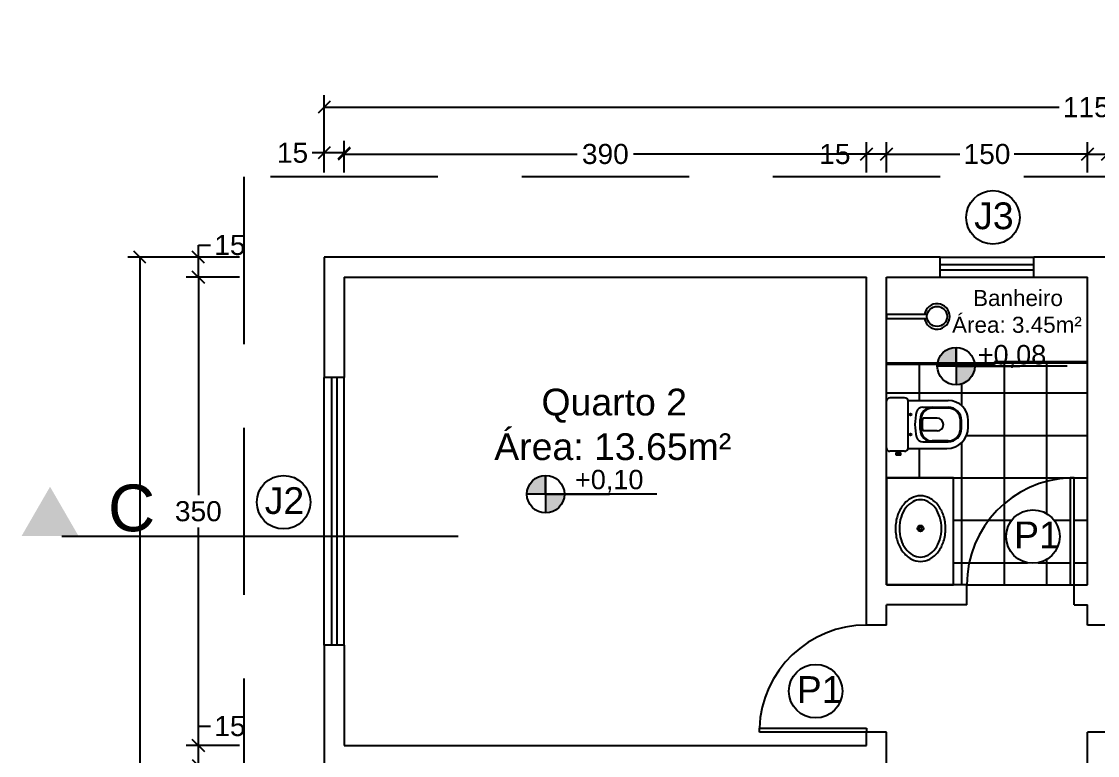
# Model space of a CAD drawing. Header units: millimetres. Extents: x -1.1 to 45.3, y 0 to 40.3.
# Drawn here: x -1.14 to 14.93, y 29.29 to 40.27 of the extents above; entities that cross this region are included whole.
import ezdxf

# ---------------------------------------------------------------- set-up
doc = ezdxf.new("R2010")
doc.units = ezdxf.units.MM
for name, pattern in [('ACAD_ISO03W100', [30, 12, -18]), ('ACAD_ISO05W100', [33, 24, -3, 0, -3, 0, -3]), ('DASHED', [0.75, 0.5, -0.25])]:
    doc.linetypes.add(name, pattern=pattern)
doc.layers.get('DEFPOINTS').update_dxf_attribs({"color": 140})
for name, color, linetype in [('hachura', 8, 'Continuous'), ('Linha estreita', 1, 'Continuous'), ('Linha grossa', 5, 'Continuous'), ('Linha média', 7, 'Continuous'), ('Linha tracejada', 2, 'ACAD_ISO03W100'), ('Linha traço_ponto', 3, 'ACAD_ISO05W100'), ('LinhaMedia', 1, 'Continuous'), ('LinhaTracejada', 6, 'ACAD_ISO03W100')]:
    doc.layers.add(name, color=color, linetype=linetype)
doc.styles.get("Standard").update_dxf_attribs({"font": 'arial.ttf'})
doc.dimstyles.get("Standard").update_dxf_attribs({"dimtxt": 0.3, "dimasz": 0.18, "dimexe": 0.18, "dimexo": 0.0625, "dimgap": 0.09, "dimtad": 0, "dimtih": 1, "dimtoh": 1, "dimdec": 4, "dimzin": 0, "dimdsep": 46, "dimtxsty": 'Standard', "dimblk": 'OBLIQUE', "dimcen": 0.09, "dimadec": 0, "dimazin": 0, "dimtfac": 1, "dimtdec": 4, "dimtofl": 0, "dimtmove": 0, "dimatfit": 3, "dimfxl": 1, "dimtolj": 1, "dimtzin": 0, "dimarcsym": 0})

# ---------------------------------------------------------------- blocks, each defined once
blk = doc.blocks.new('_Oblique')
at = {"color": 0, "linetype": 'ByBlock', "lineweight": -2}
blk.add_line((-0.5, -0.5), (0.5, 0.5), dxfattribs=at)
blk = doc.blocks.new('*D58')
at = {"layer": 'DEFPOINTS', "color": 0, "ltscale": 5, "transparency": 16777216}
for p in [(2.179, 36.744), (0.625, 20.744), (2.179, 20.744)]:
    blk.add_point(p, dxfattribs=at)
at = {"layer": 'LinhaMedia', "color": 0, "lineweight": -2, "ltscale": 5, "transparency": 16777216}
for p, q in [((2.117, 36.744), (0.445, 36.744)), ((0.625, 36.744), (0.625, 28.988)), ((0.625, 20.744), (0.625, 28.501)), ((2.117, 20.744), (0.445, 20.744))]:
    blk.add_line(p, q, dxfattribs=at)
at = {"layer": 'LinhaMedia', "color": 0, "lineweight": -2, "ltscale": 5, "transparency": 16777216, "xscale": 0.18, "yscale": 0.18, "zscale": 0.18}
for p, rotation in [((0.625, 36.744), 90), ((0.625, 20.744), 270)]:
    blk.add_blockref('_Oblique', p, dxfattribs=dict(at, rotation=rotation))
at = {"layer": 'LinhaMedia', "color": 0, "ltscale": 5, "transparency": 16777216, "insert": (0.625, 28.744), "char_height": 0.3, "attachment_point": 5}
blk.add_mtext('\\A1;800', dxfattribs=at)
blk = doc.blocks.new('Cub01')
at = {"layer": 'Linha estreita'}
blk.add_lwpolyline([(-24.5, -18.69, 0.124977), (-22.75, -25.57, 0.105809), (-17.32, -31.91, 0.086634), (-9.65, -35.9, 0.076682), (0, -37.39, 0.076682), (9.65, -35.9, 0.086634), (17.32, -31.91, 0.105809), (22.75, -25.57, 0.124977), (24.5, -18.69, 0.124977), (22.75, -11.82, 0.105809), (17.32, -5.48, 0.086634), (9.65, -1.49, 0.076682), (0, 0, 0.076682), (-9.65, -1.49, 0.086634), (-17.32, -5.48, 0.105809), (-22.75, -11.82, 0.124977)], format="xyb", close=True, dxfattribs=at)
at = {"layer": 'Linha estreita', "color": 1}
blk.add_lwpolyline([(0.14, -2.86, 0.074123), (-8.31, -4.12, 0.084852), (-14.99, -7.48, 0.106323), (-19.75, -12.85, 0.128843), (-21.26, -18.61, 0.128843), (-19.75, -24.37, 0.106323), (-14.99, -29.75, 0.084852), (-8.31, -33.1, 0.074123), (0.14, -34.36, 0.074123), (8.58, -33.1, 0.084852), (15.26, -29.75, 0.106323), (20.02, -24.37, 0.128843), (21.53, -18.61, 0.128843), (20.02, -12.85, 0.106323), (15.26, -7.48, 0.084852), (8.58, -4.12, 0.074123)], format="xyb", close=True, dxfattribs=at)
for radius in [2.25, 1.06]:
    blk.add_circle((0.14, -18.69), radius, dxfattribs=at)
blk = doc.blocks.new('Vog13')
at = {"layer": 'Linha estreita'}
for p, q in [((-20, -15), (-20, -4)), ((-17.5, -1.5), (17.5, -1.5)), ((20, -15), (20, -4)), ((-23, -8.75), (-21.5, -8.75)), ((-23, -12.25), (-23, -8.75)), ((-23, -12.25), (-21.5, -12.25)), ((-21.5, -12.25), (-21.5, -8.75)), ((-21.5, -9), (-20, -9)), ((-21.5, -12), (-20, -12)), ((-18, -17.45), (-18, -46.5)), ((-17.5, -17.5), (17.5, -17.5)), ((18, -17.45), (18, -47.5)), ((-2, -62.5), (3, -62.5))]:
    blk.add_line(p, q, dxfattribs=at)
at = {"layer": 'Linha estreita', "color": 1}
for p, q in [((-13, -28.63), (-13, -35.9)), ((-4.8, -39.2), (-4.8, -28.61)), ((-3.8, -26.7), (3.8, -26.7)), ((-3.75, -27.1), (3.75, -27.1)), ((4.8, -39.2), (4.8, -28.61)), ((13, -28.63), (13, -35.9)), ((-13, -35.9), (-13, -47.5)), ((-12.25, -47.6), (-12.25, -35.6)), ((12.25, -47.6), (12.25, -35.6)), ((13, -35.9), (13, -47.5)), ((-3.25, -56.6), (3.25, -56.6)), ((-3, -57.5), (3, -57.5))]:
    blk.add_line(p, q, dxfattribs=at)
for centre in [(-7.5, -19.4), (7.5, -19.4)]:
    blk.add_circle(centre, 0.75, dxfattribs=at)
at = {"layer": 'Linha estreita'}
for centre, radius, start, end in [((-17.5, -4), 2.5, 90, 180), ((17.5, -4), 2.5, 0, 90), ((-17.5, -15), 2.5, 180, 270), ((17.5, -15), 2.5, 270, 0), ((-2, -46.5), 16, 180, 270), ((3, -47.5), 15, 270, 0)]:
    blk.add_arc(centre, radius, start, end, dxfattribs=at)
at = {"layer": 'Linha estreita', "color": 1}
for centre, radius, start, end in [((-7.81, -28.67), 5.19, 109.37837, 179.5279), ((5.57, -107.06), 84.64, 93.7724, 100.27879), ((-5.57, -107.06), 84.64, 79.72121, 86.2276), ((7.81, -28.67), 5.19, 0.4721, 70.62163), ((-3.8, -35.9), 9.2, 90, 180), ((-3.75, -35.6), 8.5, 90, 180), ((-0.88, -40.32), 12.35, 85.90745, 108.49787), ((0.88, -40.32), 12.35, 71.50213, 94.09255), ((3.75, -35.6), 8.5, 0, 90), ((3.8, -35.9), 9.2, 0, 90), ((0, -39.2), 4.8, 180, 0), ((-3, -47.5), 10, 180, 270), ((-3.25, -47.6), 9, 180, 270), ((3, -47.5), 10, 270, 0), ((3.25, -47.6), 9, 270, 0)]:
    blk.add_arc(centre, radius, start, end, dxfattribs=at)
blk = doc.blocks.new('CHUV-1')
at = {"layer": 'Linha estreita'}
for p, q in [((0.3033, 0.015), (0, 0.015)), ((0, 0.015), (0, -0.015)), ((0, -0.015), (0.3033, -0.015))]:
    blk.add_line(p, q, dxfattribs=at)
blk.add_circle((0.3768, 0), 0.075, dxfattribs=at)
blk.add_arc((0.3768, 0), 0.095, 189.08472, 170.91528, dxfattribs=at)
blk = doc.blocks.new('*D78')
at = {"layer": 'DEFPOINTS', "color": 0, "ltscale": 5, "transparency": 16777216}
for p in [(2.179, 36.744), (1.5, 36.444), (2.179, 36.444)]:
    blk.add_point(p, dxfattribs=at)
at = {"layer": 'LinhaMedia', "color": 0, "lineweight": -2, "ltscale": 5, "transparency": 16777216}
for p, q in [((1.5, 36.744), (1.5, 36.924)), ((1.5, 36.924), (1.68, 36.924)), ((2.117, 36.744), (1.32, 36.744)), ((1.5, 36.444), (1.5, 36.744)), ((2.117, 36.444), (1.32, 36.444))]:
    blk.add_line(p, q, dxfattribs=at)
at = {"layer": 'LinhaMedia', "color": 0, "lineweight": -2, "ltscale": 5, "transparency": 16777216, "xscale": 0.18, "yscale": 0.18, "zscale": 0.18}
for p, rotation in [((1.5, 36.744), 90), ((1.5, 36.444), 270)]:
    blk.add_blockref('_Oblique', p, dxfattribs=dict(at, rotation=rotation))
at = {"layer": 'LinhaMedia', "color": 0, "ltscale": 5, "transparency": 16777216, "insert": (1.972, 36.924), "char_height": 0.3, "attachment_point": 5}
blk.add_mtext('\\A1;15', dxfattribs=at)
blk = doc.blocks.new('*D59')
at = {"layer": 'DEFPOINTS', "color": 0, "ltscale": 5, "transparency": 16777216}
for p in [(2.179, 36.444), (1.5, 29.444), (2.179, 29.444)]:
    blk.add_point(p, dxfattribs=at)
at = {"layer": 'LinhaMedia', "color": 0, "lineweight": -2, "ltscale": 5, "transparency": 16777216}
for p, q in [((2.117, 36.444), (1.32, 36.444)), ((1.5, 36.444), (1.5, 33.188)), ((1.5, 29.444), (1.5, 32.701)), ((2.117, 29.444), (1.32, 29.444))]:
    blk.add_line(p, q, dxfattribs=at)
at = {"layer": 'LinhaMedia', "color": 0, "lineweight": -2, "ltscale": 5, "transparency": 16777216, "xscale": 0.18, "yscale": 0.18, "zscale": 0.18}
for p, rotation in [((1.5, 36.444), 90), ((1.5, 29.444), 270)]:
    blk.add_blockref('_Oblique', p, dxfattribs=dict(at, rotation=rotation))
at = {"layer": 'LinhaMedia', "color": 0, "ltscale": 5, "transparency": 16777216, "insert": (1.5, 32.944), "char_height": 0.3, "attachment_point": 5}
blk.add_mtext('\\A1;350', dxfattribs=at)
blk = doc.blocks.new('*D79')
at = {"layer": 'DEFPOINTS', "color": 0, "ltscale": 5, "transparency": 16777216}
for p in [(2.179, 29.444), (1.5, 29.144), (2.179, 29.144)]:
    blk.add_point(p, dxfattribs=at)
at = {"layer": 'Linha estreita', "color": 0, "lineweight": -2, "ltscale": 5, "transparency": 16777216}
for p, q in [((1.5, 29.444), (1.5, 29.733)), ((1.5, 29.733), (1.68, 29.733)), ((2.117, 29.444), (1.32, 29.444)), ((1.5, 29.144), (1.5, 29.444)), ((2.117, 29.144), (1.32, 29.144))]:
    blk.add_line(p, q, dxfattribs=at)
at = {"layer": 'Linha estreita', "color": 0, "lineweight": -2, "ltscale": 5, "transparency": 16777216, "xscale": 0.18, "yscale": 0.18, "zscale": 0.18}
for p, rotation in [((1.5, 29.444), 90), ((1.5, 29.144), 270)]:
    blk.add_blockref('_Oblique', p, dxfattribs=dict(at, rotation=rotation))
at = {"layer": 'Linha estreita', "color": 0, "ltscale": 5, "transparency": 16777216, "insert": (1.972, 29.733), "char_height": 0.3, "attachment_point": 5}
blk.add_mtext('\\A1;15', dxfattribs=at)
blk = doc.blocks.new('*D62')
at = {"layer": 'DEFPOINTS', "color": 0, "ltscale": 5, "transparency": 16777216}
for p in [(3.679, 38.303), (3.379, 37.944), (3.679, 37.944)]:
    blk.add_point(p, dxfattribs=at)
at = {"layer": 'LinhaMedia', "color": 0, "lineweight": -2, "ltscale": 5, "transparency": 16777216}
for p, q in [((3.379, 38.007), (3.379, 38.483)), ((3.679, 38.007), (3.679, 38.483)), ((3.379, 38.303), (3.199, 38.303)), ((3.679, 38.303), (3.379, 38.303))]:
    blk.add_line(p, q, dxfattribs=at)
at = {"layer": 'LinhaMedia', "color": 0, "lineweight": -2, "ltscale": 5, "transparency": 16777216, "xscale": 0.18, "yscale": 0.18, "zscale": 0.18, "rotation": 180}
blk.add_blockref('_Oblique', (3.379, 38.303), dxfattribs=at)
at = {"layer": 'LinhaMedia', "color": 0, "lineweight": -2, "ltscale": 5, "transparency": 16777216, "xscale": 0.18, "yscale": 0.18, "zscale": 0.18}
blk.add_blockref('_Oblique', (3.679, 38.303), dxfattribs=at)
at = {"layer": 'LinhaMedia', "color": 0, "ltscale": 5, "transparency": 16777216, "insert": (2.907, 38.303), "char_height": 0.3, "attachment_point": 5}
blk.add_mtext('\\A1;15', dxfattribs=at)
blk = doc.blocks.new('*D63')
at = {"layer": 'DEFPOINTS', "color": 0, "ltscale": 5, "transparency": 16777216}
for p in [(11.479, 38.284), (3.679, 37.944), (11.479, 37.944)]:
    blk.add_point(p, dxfattribs=at)
at = {"layer": 'LinhaMedia', "color": 0, "lineweight": -2, "ltscale": 5, "transparency": 16777216}
for p, q in [((3.679, 38.007), (3.679, 38.464)), ((11.479, 38.007), (11.479, 38.464)), ((3.679, 38.284), (7.159, 38.284)), ((11.479, 38.284), (8, 38.284))]:
    blk.add_line(p, q, dxfattribs=at)
at = {"layer": 'LinhaMedia', "color": 0, "lineweight": -2, "ltscale": 5, "transparency": 16777216, "xscale": 0.18, "yscale": 0.18, "zscale": 0.18, "rotation": 180}
blk.add_blockref('_Oblique', (3.679, 38.284), dxfattribs=at)
at = {"layer": 'LinhaMedia', "color": 0, "lineweight": -2, "ltscale": 5, "transparency": 16777216, "xscale": 0.18, "yscale": 0.18, "zscale": 0.18}
blk.add_blockref('_Oblique', (11.479, 38.284), dxfattribs=at)
at = {"layer": 'LinhaMedia', "color": 0, "ltscale": 5, "transparency": 16777216, "insert": (7.579, 38.284), "char_height": 0.3, "attachment_point": 5}
blk.add_mtext('\\A1;390', dxfattribs=at)
blk = doc.blocks.new('*D64')
at = {"layer": 'DEFPOINTS', "color": 0, "ltscale": 5, "transparency": 16777216}
for p in [(11.479, 38.284), (11.479, 37.944), (11.779, 37.944)]:
    blk.add_point(p, dxfattribs=at)
at = {"layer": 'LinhaMedia', "color": 0, "lineweight": -2, "ltscale": 5, "transparency": 16777216}
for p, q in [((11.479, 38.007), (11.479, 38.464)), ((11.779, 38.007), (11.779, 38.464)), ((11.479, 38.284), (11.299, 38.284)), ((11.779, 38.284), (11.479, 38.284))]:
    blk.add_line(p, q, dxfattribs=at)
at = {"layer": 'LinhaMedia', "color": 0, "lineweight": -2, "ltscale": 5, "transparency": 16777216, "xscale": 0.18, "yscale": 0.18, "zscale": 0.18, "rotation": 180}
blk.add_blockref('_Oblique', (11.479, 38.284), dxfattribs=at)
at = {"layer": 'LinhaMedia', "color": 0, "lineweight": -2, "ltscale": 5, "transparency": 16777216, "xscale": 0.18, "yscale": 0.18, "zscale": 0.18}
blk.add_blockref('_Oblique', (11.779, 38.284), dxfattribs=at)
at = {"layer": 'LinhaMedia', "color": 0, "ltscale": 5, "transparency": 16777216, "insert": (11.007, 38.284), "char_height": 0.3, "attachment_point": 5}
blk.add_mtext('\\A1;15', dxfattribs=at)
blk = doc.blocks.new('*D65')
at = {"layer": 'DEFPOINTS', "color": 0, "ltscale": 5, "transparency": 16777216}
for p in [(11.779, 38.284), (11.779, 37.944), (14.779, 37.944)]:
    blk.add_point(p, dxfattribs=at)
at = {"layer": 'LinhaMedia', "color": 0, "lineweight": -2, "ltscale": 5, "transparency": 16777216}
for p, q in [((11.779, 38.007), (11.779, 38.464)), ((14.779, 38.007), (14.779, 38.464)), ((11.779, 38.284), (12.873, 38.284)), ((14.779, 38.284), (13.686, 38.284))]:
    blk.add_line(p, q, dxfattribs=at)
at = {"layer": 'LinhaMedia', "color": 0, "lineweight": -2, "ltscale": 5, "transparency": 16777216, "xscale": 0.18, "yscale": 0.18, "zscale": 0.18, "rotation": 180}
blk.add_blockref('_Oblique', (11.779, 38.284), dxfattribs=at)
at = {"layer": 'LinhaMedia', "color": 0, "lineweight": -2, "ltscale": 5, "transparency": 16777216, "xscale": 0.18, "yscale": 0.18, "zscale": 0.18}
blk.add_blockref('_Oblique', (14.779, 38.284), dxfattribs=at)
at = {"layer": 'LinhaMedia', "color": 0, "ltscale": 5, "transparency": 16777216, "insert": (13.279, 38.284), "char_height": 0.3, "attachment_point": 5}
blk.add_mtext('\\A1;150', dxfattribs=at)
blk = doc.blocks.new('*D66')
at = {"layer": 'DEFPOINTS', "color": 0, "ltscale": 5, "transparency": 16777216}
for p in [(14.779, 38.284), (14.779, 37.944), (15.079, 37.944)]:
    blk.add_point(p, dxfattribs=at)
at = {"layer": 'LinhaMedia', "color": 0, "lineweight": -2, "ltscale": 5, "transparency": 16777216}
for p, q in [((14.779, 38.007), (14.779, 38.464)), ((15.079, 38.007), (15.079, 38.464)), ((14.779, 38.284), (15.079, 38.284)), ((15.079, 38.284), (15.259, 38.284))]:
    blk.add_line(p, q, dxfattribs=at)
at = {"layer": 'LinhaMedia', "color": 0, "lineweight": -2, "ltscale": 5, "transparency": 16777216, "xscale": 0.18, "yscale": 0.18, "zscale": 0.18, "rotation": 180}
blk.add_blockref('_Oblique', (14.779, 38.284), dxfattribs=at)
at = {"layer": 'LinhaMedia', "color": 0, "lineweight": -2, "ltscale": 5, "transparency": 16777216, "xscale": 0.18, "yscale": 0.18, "zscale": 0.18}
blk.add_blockref('_Oblique', (15.079, 38.284), dxfattribs=at)
at = {"layer": 'LinhaMedia', "color": 0, "ltscale": 5, "transparency": 16777216, "insert": (15.551, 38.284), "char_height": 0.3, "attachment_point": 5}
blk.add_mtext('\\A1;15', dxfattribs=at)
blk = doc.blocks.new('*D71')
at = {"layer": 'DEFPOINTS', "color": 0, "ltscale": 5, "transparency": 16777216}
for p in [(26.379, 38.984), (3.379, 37.944), (26.379, 37.944)]:
    blk.add_point(p, dxfattribs=at)
at = {"layer": 'LinhaMedia', "color": 0, "lineweight": -2, "ltscale": 5, "transparency": 16777216}
for p, q in [((3.379, 38.007), (3.379, 39.164)), ((26.379, 38.007), (26.379, 39.164)), ((3.379, 38.984), (14.356, 38.984)), ((26.379, 38.984), (15.403, 38.984))]:
    blk.add_line(p, q, dxfattribs=at)
at = {"layer": 'LinhaMedia', "color": 0, "lineweight": -2, "ltscale": 5, "transparency": 16777216, "xscale": 0.18, "yscale": 0.18, "zscale": 0.18, "rotation": 180}
blk.add_blockref('_Oblique', (3.379, 38.984), dxfattribs=at)
at = {"layer": 'LinhaMedia', "color": 0, "lineweight": -2, "ltscale": 5, "transparency": 16777216, "xscale": 0.18, "yscale": 0.18, "zscale": 0.18}
blk.add_blockref('_Oblique', (26.379, 38.984), dxfattribs=at)
at = {"layer": 'LinhaMedia', "color": 0, "ltscale": 5, "transparency": 16777216, "insert": (14.879, 38.984), "char_height": 0.3, "attachment_point": 5}
blk.add_mtext('\\A1;1150', dxfattribs=at)

msp = doc.modelspace()

# ---------------------------------------------------------------- hatches: boundary and pattern name
h = msp.add_hatch(color=256)
h.dxf.hatch_style = 1
h.paths.add_polyline_path([(12.53676, 35.11494), (12.81673, 35.11494), (12.81673, 35.39492, 0.41421356)])
h.paths.add_polyline_path([(12.81673, 34.83497, 0.41421356), (13.09671, 35.11494), (12.81673, 35.11494)])
h = msp.add_hatch(color=256)
h.dxf.hatch_style = 1
h.paths.add_polyline_path([(6.40725, 33.2009), (6.68722, 33.2009), (6.68722, 33.48087, 0.41421356)])
h.paths.add_polyline_path([(6.68722, 32.92093, 0.41421356), (6.9672, 33.2009), (6.68722, 33.2009)])
at = {"layer": 'hachura'}
h = msp.add_hatch(dxfattribs=at)
h.set_pattern_fill('NET', color=256, scale=0.2)
h.set_pattern_definition([(0, (3.37937, 20.7444), (0, 0.635), []), (90, (3.37937, 20.7444), (-0.635, 4e-17), [])])
h.paths.add_polyline_path([(12.99937, 34.20165, -0.41421356), (12.67937, 33.88165), (12.09836, 33.88165, -0.35639396), (12.04937, 33.84165), (11.98937, 33.84165), (11.98937, 33.81165), (11.99437, 33.81165), (11.99437, 33.78165), (11.92437, 33.78165), (11.92437, 33.81165), (11.92937, 33.81165), (11.92937, 33.84165), (11.82937, 33.84165, -0.41421356), (11.77937, 33.89165), (11.77937, 33.44439), (12.77937, 33.44439), (12.77937, 31.84439), (12.97937, 31.84439, -0.40306533), (14.51937, 33.44439), (14.57937, 33.44439), (14.57937, 31.84439), (14.77937, 31.84439), (14.77937, 35.15739), (13.3919, 35.15739), (13.3919, 35.13739), (13.09581, 35.13739, -0.02007164), (13.09671, 35.11494, -1), (12.53676, 35.11494, -0.02007164), (12.53766, 35.13739), (11.77937, 35.13739), (11.77937, 34.59165, -0.41421356), (11.82937, 34.64165), (12.04937, 34.64165, -0.35639396), (12.09836, 34.60165), (12.69937, 34.60165, -0.41421356), (12.99937, 34.30165)])
h.paths.add_polyline_path([(12.97937, 31.84439), (14.51937, 31.84439), (14.51937, 33.44439, 0.40306533)], flags=17)
h.paths.add_polyline_path([(13.56529, 32.56694, -1), (14.36529, 32.56694, -1)], flags=16)
h.paths.add_polyline_path([(5.27937, 28.88439), (3.67937, 28.88439), (3.67937, 27.34439, 0.40306533)])
h.paths.add_polyline_path([(3.93336, 28.37444, -1), (4.73336, 28.37444, -1)], flags=16)
h.paths.add_polyline_path([(13.04611, 34.98231), (14.21391, 34.98231), (14.21391, 35.57874), (13.04611, 35.57874)], flags=9)
h.paths.add_polyline_path([(13.54054, 32.17107), (14.42403, 32.17107), (14.42403, 32.99535), (13.54054, 32.99535)], flags=24)
h.paths.add_polyline_path([(3.90862, 27.97857), (4.79211, 27.97857), (4.79211, 28.80285), (3.90862, 28.80285)], flags=24)
at = {"layer": 'Linha tracejada'}
h = msp.add_hatch(color=3, dxfattribs=at)
h.dxf.hatch_style = 1
h.paths.add_polyline_path([(30.37128, 33.31198), (29.94512, 32.57384), (30.79744, 32.57384)])
h.paths.add_polyline_path([(17.96493, 40.26634), (17.96493, 39.41401), (18.70307, 39.84018)])
h.paths.add_polyline_path([(-0.71473, 33.31198), (-1.14089, 32.57384), (-0.28856, 32.57384)])
h.paths.add_polyline_path([(18.70307, 17.07388), (17.96493, 17.50004), (17.96493, 16.64772)])

# ---------------------------------------------------------------- linework, layer by layer
for p, q in [((12.81673, 35.39492), (12.81673, 34.83497)), ((12.81673, 35.11494), (12.81673, 35.39492)), ((14.47565, 35.11494), (12.53676, 35.11494)), ((12.81673, 35.11494), (13.77201, 35.11494)), ((6.68722, 33.2009), (6.68722, 33.48087)), ((6.68722, 33.48087), (6.68722, 32.92093)), ((8.34614, 33.2009), (6.40725, 33.2009)), ((6.68722, 33.2009), (7.6425, 33.2009))]:
    msp.add_line(p, q)
for centre, radius in [((13.3684, 37.33765), 0.4), ((12.81673, 35.11494), 0.27997), ((2.77312, 33.08051), 0.4), ((6.68722, 33.2009), 0.27997), ((13.96529, 32.56694), 0.4), ((10.71968, 30.25613), 0.4)]:
    msp.add_circle(centre, radius)
at = {"layer": 'Linha estreita'}
msp.add_lwpolyline([(13.3919, 35.17739), (13.3919, 35.13739)], dxfattribs=at)
at = {"layer": 'Linha grossa'}
for p, q in [((12.57937, 36.74439), (3.37937, 36.74439)), ((3.37937, 36.74439), (3.37937, 34.94439)), ((12.57937, 36.44439), (12.57937, 36.74439)), ((23.37937, 36.74439), (13.97937, 36.74439)), ((13.97937, 36.44439), (13.97937, 36.74439)), ((3.67937, 36.44439), (11.47937, 36.44439)), ((3.67937, 36.44439), (3.67937, 34.94439)), ((11.47937, 31.24439), (11.47937, 36.44439)), ((11.77937, 36.44439), (12.57937, 36.44439)), ((11.77937, 31.84439), (11.77937, 36.44439)), ((13.97937, 36.44439), (14.77937, 36.44439)), ((14.77937, 31.84439), (14.77937, 36.44439)), ((3.67937, 34.94439), (3.37937, 34.94439)), ((12.97937, 31.84439), (11.77937, 31.84439)), ((12.97937, 31.54439), (12.97937, 31.84439)), ((14.57937, 31.84439), (14.77937, 31.84439)), ((14.57937, 31.54439), (14.57937, 31.84439)), ((11.77937, 31.24439), (11.77937, 31.54439)), ((12.97937, 31.54439), (11.77937, 31.54439)), ((14.57937, 31.54439), (14.77937, 31.54439)), ((14.77937, 31.24439), (14.77937, 31.54439)), ((11.77937, 31.24439), (11.47937, 31.24439)), ((15.07937, 31.24439), (14.77937, 31.24439)), ((3.37937, 30.94439), (3.37937, 28.94439)), ((3.67937, 30.94439), (3.37937, 30.94439)), ((3.67937, 30.94439), (3.67937, 29.44439)), ((11.47937, 29.44439), (11.47937, 29.64439)), ((11.77937, 29.64439), (11.47937, 29.64439)), ((11.77937, 29.14439), (11.77937, 29.64439)), ((14.77937, 29.14439), (14.77937, 29.64439)), ((15.07937, 29.64439), (14.77937, 29.64439)), ((3.67937, 29.44439), (11.47937, 29.44439))]:
    msp.add_line(p, q, dxfattribs=at)
at = {"layer": 'Linha média'}
for p, q in [((14.51937, 31.84439), (14.57937, 31.84439)), ((9.87937, 29.64439), (9.87937, 29.70439))]:
    msp.add_line(p, q, dxfattribs=at)
at = {"layer": 'Linha tracejada', "linetype": 'ACAD_ISO05W100'}
for p, q in [((12.57937, 36.74439), (13.97937, 36.74439)), ((12.57937, 36.44439), (13.97937, 36.44439))]:
    msp.add_line(p, q, dxfattribs=at)
at = {"layer": 'Linha tracejada'}
for p, q in [((3.37937, 30.94439), (3.37937, 34.94439)), ((3.67937, 30.94439), (3.67937, 34.94439))]:
    msp.add_line(p, q, dxfattribs=at)
for points in [[(14.78291, 35.15739), (11.77937, 35.15739)], [(13.3919, 35.13739), (11.77937, 35.13739)], [(14.78291, 35.17739), (13.3919, 35.17739)]]:
    msp.add_lwpolyline(points, dxfattribs=at)
msp.add_lwpolyline([(11.77937, 31.84439), (12.77937, 31.84439), (12.77937, 33.44439), (11.77937, 33.44439)], close=True, dxfattribs=at)
for centre, start, end in [((14.58054, 31.84439), 92.189381, 180), ((11.47937, 29.64322), 90, 177.810619)]:
    msp.add_arc(centre, 1.60117, start, end, dxfattribs=at)
at = {"layer": 'Linha traço_ponto', "ltscale": 5}
msp.add_line((-0.54086, 32.57384), (5.37937, 32.57384), dxfattribs=at)
at = {"layer": 'LinhaMedia', "linetype": 'ACAD_ISO05W100'}
for p, q in [((12.57937, 36.63439), (13.97937, 36.63439)), ((12.57937, 36.55439), (13.97937, 36.55439))]:
    msp.add_line(p, q, dxfattribs=at)
at = {"layer": 'LinhaMedia'}
for p, q in [((3.48937, 34.94439), (3.48937, 30.94439)), ((3.56937, 34.94439), (3.56937, 30.94439)), ((14.57937, 33.44439), (14.51937, 33.44439)), ((14.51937, 33.44439), (14.51937, 31.84439)), ((14.57937, 31.84439), (14.57937, 33.44439)), ((12.97937, 31.84439), (14.57937, 31.84439)), ((9.87937, 29.70439), (11.47937, 29.70439)), ((11.47937, 29.64439), (9.87937, 29.64439)), ((11.47937, 29.70439), (11.47937, 29.64439))]:
    msp.add_line(p, q, dxfattribs=at)
at = {"layer": 'LinhaTracejada', "linetype": 'DASHED', "ltscale": 5}
msp.add_lwpolyline([(2.17935, 37.94437), (2.17935, 19.54437), (27.57935, 19.54437), (27.57935, 37.94437), (2.17935, 37.94437)], dxfattribs=at)

# ---------------------------------------------------------------- block references
at = {"layer": 'Linha tracejada', "xscale": 2, "yscale": 2, "zscale": 2}
msp.add_blockref('CHUV-1', (11.77937, 35.85698), dxfattribs=at)
at = {"layer": 'Linha tracejada', "xscale": 0.02, "yscale": 0.02, "zscale": 0.02, "rotation": 90}
for name, p in [('Vog13', (11.74937, 34.24165)), ('Cub01', (11.91277, 32.68602))]:
    msp.add_blockref(name, p, dxfattribs=at)

# ---------------------------------------------------------------- texts
at = {"char_height": 0.4, "attachment_point": 1}
for s, insert in [('J3', (13.08676, 37.56183)), ('J2', (2.49148, 33.30469)), ('P1', (13.68365, 32.79112)), ('P1', (10.43805, 30.48031))]:
    msp.add_mtext(s, dxfattribs=dict(at, insert=insert))
at = {"layer": 'Linha tracejada', "insert": (0.15082, 33.34387), "char_height": 0.698107, "attachment_point": 1}
msp.add_mtext_dynamic_manual_height_columns('{\\C0;C}', width=275.4442551, gutter_width=12.5, heights=[0], dxfattribs=at)
at = {"layer": 'Linha traço_ponto', "attachment_point": 1}
for s, width, insert, char_height in [('\\pi1.0113;{\\H0.82921x;\\C0;Banheiro \\P\\pi0.69764;Área: 3.45m² \\H1.206x;                                                              }', 3.3277145, (12.0599, 36.25318), 0.289432), ('{\\C0;+0,08\\P                                                              }', 198.9770706, (13.14098, 35.43097), 0.289432), ('\\pi1.9476;{\\C0;Quarto 2 \\P\\pi1.2423;Área: 13.65m²                                                               }', 6.0160783, (4.67722, 34.7777), 0.4), ('{\\C0;+0,10\\P                                                              }', 198.9770706, (7.1251, 33.56414), 0.289432)]:
    msp.add_mtext_dynamic_manual_height_columns(s, width=width, gutter_width=12.5, heights=[0], dxfattribs=dict(at, insert=insert, char_height=char_height))

# ---------------------------------------------------------------- dimensions: what is measured, and where the dimension line sits
at = {"layer": 'Linha estreita', "ltscale": 5}
dim = msp.add_linear_dim(base=(1.5, 29.14439), p1=(2.17935, 29.44439), p2=(2.17935, 29.14439), angle=90, text='15', dimstyle='Standard', dxfattribs=at)
dim.commit()
dim.dimension.update_dxf_attribs({"geometry": '*D79', "text_midpoint": (1.97187, 29.73312), "dimtype": 160})
at = {"layer": 'LinhaMedia', "ltscale": 5}
for base, p1, p2, text, picture, middle in [((26.37937, 38.98372), (3.37937, 37.94437), (26.37937, 37.94437), '1150', '*D71', (14.87937, 38.98372)), ((11.47937, 38.28401), (3.67937, 37.94437), (11.47937, 37.94437), '390', '*D63', (7.57937, 38.28401)), ((11.77937, 38.28401), (14.77937, 37.94437), (11.77937, 37.94437), '150', '*D65', (13.27937, 38.28401))]:
    dim = msp.add_linear_dim(base=base, p1=p1, p2=p2, text=text, dimstyle='Standard', dxfattribs=at)
    dim.commit()
    dim.dimension.update_dxf_attribs({"geometry": picture, "text_midpoint": middle})
for base, p1, p2, picture, middle in [((3.67937, 38.30263), (3.37937, 37.94437), (3.67937, 37.94437), '*D62', (2.90749, 38.30263)), ((11.47937, 38.28401), (11.77937, 37.94437), (11.47937, 37.94437), '*D64', (11.00749, 38.28401)), ((14.77937, 38.28401), (15.07937, 37.94437), (14.77937, 37.94437), '*D66', (15.55124, 38.28401))]:
    dim = msp.add_linear_dim(base=base, p1=p1, p2=p2, text='15', dimstyle='Standard', dxfattribs=at)
    dim.commit()
    dim.dimension.update_dxf_attribs({"geometry": picture, "text_midpoint": middle, "dimtype": 160})
dim = msp.add_linear_dim(base=(1.5, 36.44439), p1=(2.17935, 36.74439), p2=(2.17935, 36.44439), angle=90, text='15', dimstyle='Standard', dxfattribs=at)
dim.commit()
dim.dimension.update_dxf_attribs({"geometry": '*D78', "text_midpoint": (1.97187, 36.92439), "dimtype": 160})
for base, p1, p2, text, picture, middle in [((0.62479, 20.74439), (2.17935, 36.74439), (2.17935, 20.74439), '800', '*D58', (0.62479, 28.74439)), ((1.5, 29.44439), (2.17935, 36.44439), (2.17935, 29.44439), '350', '*D59', (1.5, 32.94439))]:
    dim = msp.add_linear_dim(base=base, p1=p1, p2=p2, angle=90, text=text, dimstyle='Standard', dxfattribs=at)
    dim.commit()
    dim.dimension.update_dxf_attribs({"geometry": picture, "text_midpoint": middle})

doc.saveas('drawing.dxf')
